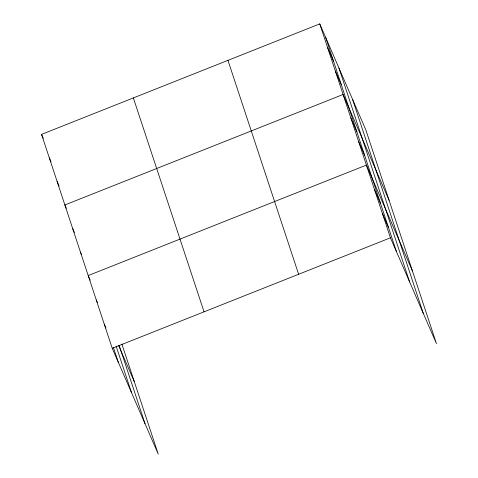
<?xml version="1.0" encoding="UTF-8"?>
<svg xmlns="http://www.w3.org/2000/svg" width="478" height="478" viewBox="0 0 478 478"><rect width="100%" height="100%" fill="white"/><g stroke="black" fill="none" stroke-linecap="round" stroke-linejoin="round"><path stroke-width="0.72" d="M121.86 343.999L158.242 454.1L112.234 348.289L41.55 134.384L319.758 23.9L365.766 129.711L436.45 343.616L390.442 237.811L319.758 23.9M112.234 348.289L390.442 237.811M327.532 47.43L333.542 61.244M335.311 70.959L341.316 84.779M389.092 200.3L343.085 94.489L64.877 204.972L66.311 208.265M350.858 118.018L356.869 131.838M358.631 141.548L364.642 155.368M412.418 270.889L366.411 165.077L88.203 275.561L90.205 280.168M374.417 189.324L380.428 203.138M382.43 213.564L388.435 227.385M41.55 134.384L43.271 138.327M49.33 157.913L51.044 161.863M57.103 181.443L59.105 186.05M72.65 228.502L74.371 232.451M80.429 252.031L81.571 254.666M118.646 345.576L134.21 381.372M96.215 299.808L97.357 302.437M104.222 324.048L105.943 327.998M352.567 99.352L423.245 313.257M338.968 68.073L409.646 281.984M325.763 37.714L396.447 251.625M227.952 60.359L298.631 274.27M133.362 97.924L204.04 311.829M119.183 345.475L145.043 423.741M116.106 346.054L131.444 392.468M113.435 347.56L118.245 362.109"/></g></svg>
